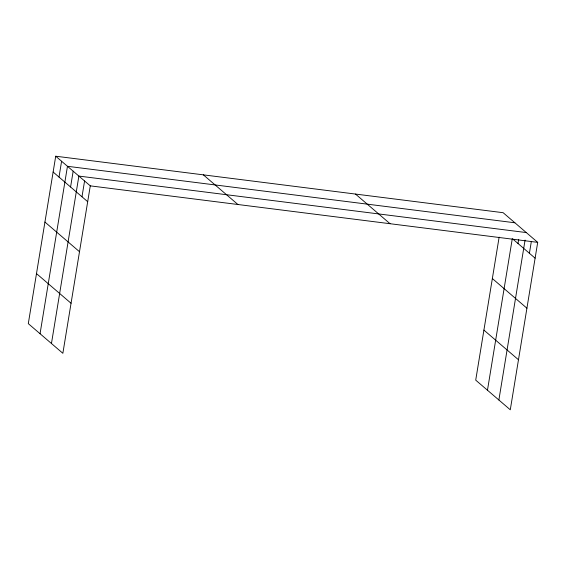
<?xml version="1.0" encoding="UTF-8"?>
<svg xmlns="http://www.w3.org/2000/svg" width="566" height="566" viewBox="0 0 566 566"><rect width="100%" height="100%" fill="white"/><g stroke="black" fill="none" stroke-linecap="round" stroke-linejoin="round"><path stroke-width="0.85" d="M55.716 156.209L28.3 323.639L62.861 353.297L90.284 185.86L55.716 156.209L503.139 212.703L537.7 242.361L510.284 409.791L475.716 380.14L499.134 237.14M59.006 177.066L61.595 161.246M40.052 333.728L67.467 166.291L514.89 222.785M70.58 186.999L73.17 171.18M51.456 343.512L78.872 176.076L526.295 232.569M81.985 196.784L84.582 180.971M487.468 390.222L512.301 238.597M518.003 243.493L518.682 239.333M498.872 400.006L525.071 240.062M529.408 253.278L531.318 241.625M90.284 185.86L537.7 242.361M512.93 239.142L535.111 258.174M492.356 278.55L526.918 308.208M355.49 194.06L390.052 223.712M483.916 330.098L518.477 359.757M203.364 174.852L237.932 204.51M53.126 172.022L87.688 201.68M44.933 222.056L79.495 251.714M36.493 273.604L71.054 303.263"/></g></svg>
